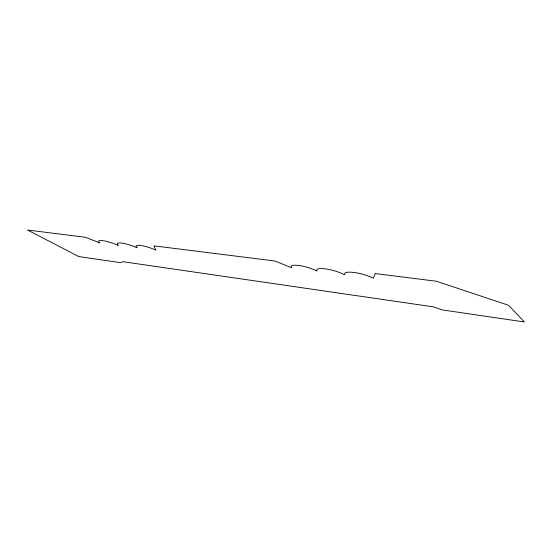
<?xml version="1.0" encoding="UTF-8"?>
<svg xmlns="http://www.w3.org/2000/svg" width="552" height="552" viewBox="0 0 552 552"><rect width="100%" height="100%" fill="white"/><g stroke="black" fill="none" stroke-linecap="round" stroke-linejoin="round"><path stroke-width="0.83" d="M375.256 273.578L373.352 278.229A17.554 4.223 15.3 0 0 353.929 272.46A17.554 4.223 15.3 0 0 344.703 274.558L343.91 274.461A16.712 3.961 15.8 0 0 325.176 268.824A16.712 3.961 15.8 0 0 316.945 270.97L316.572 270.922A15.608 3.643 16.3 0 0 298.708 265.477A15.608 3.643 16.3 0 0 291.628 267.699L274.855 260.999L153.96 245.861L155.836 250.146A13.524 2.719 18.6 0 0 140.505 245.461A13.524 2.719 18.6 0 0 137.22 247.744L136.951 247.71A13.89 2.719 18.8 0 0 121.619 243.073A13.89 2.719 18.8 0 0 118.418 245.316L117.9 245.247A13.952 2.663 19.1 0 0 102.769 240.679A13.952 2.663 19.1 0 0 99.74 242.866L85.436 237.277L27.6 230.032L78.708 256.542L120.736 262.711L122.903 261.696L433.541 306.871L441.848 309.844L524.4 321.968L508.502 305.27L436.411 281.237L375.256 273.578"/></g></svg>
